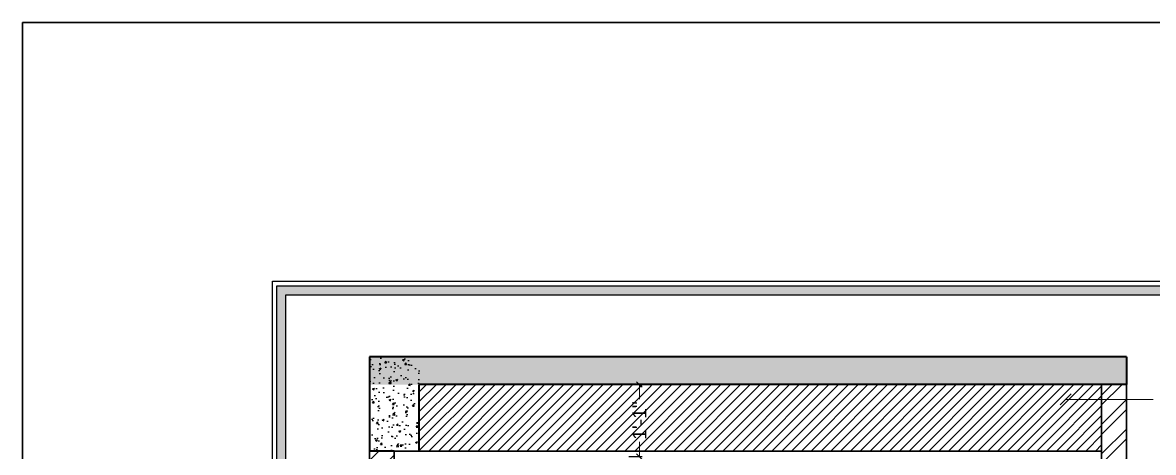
# Model space of a CAD drawing. Header units: millimetres. Extents: x 56222 to 3066687, y -650199 to -121287.
# Drawn here: x 150163.9 to 150367.7, y -182528.3 to -182450.8 of the extents above; entities that cross this region are included whole.
import ezdxf

# ---------------------------------------------------------------- set-up
doc = ezdxf.new("R2010")
doc.units = ezdxf.units.MM
doc.header["$MEASUREMENT"] = 0
doc.header["$PDMODE"] = 35
doc.layers.get('Defpoints').update_dxf_attribs({"color": 220})
for name, color, linetype, lineweight in [('dim05', 1, 'Continuous', 13), ('LABALLING', 1, 'Continuous', 25), ('NAME PLATE', 7, 'Continuous', 25), ('wall', 7, 'Continuous', 30), ('XX~SLAB ( BEAM )~ ( DIM )', 7, 'Continuous', 9)]:
    doc.layers.add(name, color=color, linetype=linetype, lineweight=lineweight)
doc.layers.add('hatch', color=253, linetype='Continuous', lineweight=0, transparency=0.4)
doc.styles.add('Aerial', font='arial.ttf')
doc.styles.add('Arial', font='arial.ttf')
doc.styles.get("Standard").update_dxf_attribs({"font": 'arial.ttf', "height": 6})
doc.dimstyles.new('ISO-25', dxfattribs={"dimtxt": 2.5, "dimasz": 1, "dimexe": 0.5, "dimexo": 1, "dimtad": 0, "dimdec": 1, "dimlunit": 4, "dimtxsty": 'Standard', "dimblk": 'OBLIQUE', "dimcen": 2.5, "dimclrd": 1, "dimclre": 1, "dimclrt": 5, "dimadec": 0, "dimazin": 0, "dimtfac": 1, "dimtdec": 1, "dimtmove": 0, "dimatfit": 3, "dimfxl": 1, "dimlwd": -1, "dimarcsym": 0})
doc.dimstyles.new('NEW ', dxfattribs={"dimtxt": 3, "dimasz": 2, "dimexe": 1, "dimexo": 1, "dimgap": 0.089996, "dimtad": 0, "dimtoh": 1, "dimzin": 3, "dimdsep": 46, "dimlunit": 4, "dimtxsty": 'Aerial', "dimblk": 'OBLIQUE', "dimcen": 0.089996, "dimdle": 1, "dimclrd": 252, "dimclre": 252, "dimclrt": 7, "dimadec": 0, "dimazin": 1, "dimtfac": 1, "dimtdec": 0, "dimtofl": 0, "dimtmove": 1, "dimatfit": 3, "dimldrblk": 'OBLIQUE', "dimfxl": 1, "dimtolj": 1, "dimtzin": 0, "dimlwd": 5, "dimlwe": 5, "dimarcsym": 0})

# ---------------------------------------------------------------- blocks, each defined once
blk = doc.blocks.new('_Oblique')
at = {"layer": 'wall', "color": 0, "lineweight": -2}
blk.add_line((-0.5, -0.5), (0.5, 0.5), dxfattribs=at)
blk = doc.blocks.new('*D1304')
at = {"layer": 'Defpoints', "color": 0, "lineweight": 25, "transparency": 16777216}
for p in [(150271.32, -182516.07), (150272.17, -182529.07), (150275.1, -182529.07)]:
    blk.add_point(p, dxfattribs=at)
at = {"layer": 'dim05', "color": 1, "linetype": 'Continuous', "lineweight": -2, "transparency": 16777216}
for p, q in [((150272.32, -182516.07), (150275.6, -182516.07)), ((150273.17, -182529.07), (150275.6, -182529.07))]:
    blk.add_line(p, q, dxfattribs=at)
at = {"layer": 'dim05', "color": 1, "linetype": 'Continuous', "transparency": 16777216}
for p, q in [((150275.1, -182516.07), (150275.1, -182518.74)), ((150275.1, -182529.07), (150275.1, -182526.4))]:
    blk.add_line(p, q, dxfattribs=at)
at = {"layer": 'dim05', "color": 1, "transparency": 16777216}
for p, rotation in [((150275.1, -182516.07), 90), ((150275.1, -182529.07), 270)]:
    blk.add_blockref('_Oblique', p, dxfattribs=dict(at, rotation=rotation))
at = {"layer": 'dim05', "color": 5, "lineweight": 25, "transparency": 16777216, "insert": (150275.1, -182522.57), "char_height": 2.5, "attachment_point": 5, "rotation": 90, "style": 'Arial'}
blk.add_mtext('1\'-1"', dxfattribs=at)

msp = doc.modelspace()

# ---------------------------------------------------------------- hatches: boundary and pattern name
at = {"layer": 'hatch'}
h = msp.add_hatch(dxfattribs=at)
h.set_pattern_fill('AR-CONC', color=256, scale=0.5)
h.set_pattern_definition([(50, (5354.3142, -4453.3063), (3.586300913, -0.313760675), [0.375, -4.125]), (355, (5354.3142, -4453.3063), (-0.69375667, 3.76096067), [0.3, -3.3]), (100.4514445, (5354.613, -4453.3325), (2.892544234, 3.447199955), [0.31870096, -3.50571056]), (46.1842, (5354.3142, -4452.3063), (5.33620665, -0.8275964), [0.5625, -6.1875]), (96.6356355, (5354.759, -4452.3753), (4.67330973, 4.870593), [0.47805171, -5.2585688]), (351.184164, (5354.314, -4452.3063), (4.67330973, 4.870593), [0.45, -4.95]), (21, (5354.8142, -4452.5563), (2.98453526, -2.013094453), [0.375, -4.125]), (326, (5354.8142, -4452.5563), (1.21657666, 3.625750225), [0.3, -3.3]), (71.4514447, (5355.063, -4452.724), (4.201111884, 1.612655764), [0.31870095, -3.50571056]), (37.5, (5354.3142, -4453.3063), (0.0607992766, 1.664469269), [0, -3.26, 0, -3.35, 0, -3.3125]), (7.5, (5354.3142, -4453.3063), (1.315347687, 1.97205856), [0, -1.91, 0, -3.185, 0, -1.2625]), (327.5, (5353.1992, -4453.3063), (2.669112181, -0.112774359), [0, -1.25, 0, -3.9, 0, -5.175]), (317.5, (5352.6992, -4453.3063), (2.915930847, 0.500524912), [0, -1.625, 0, -2.59, 0, -3.675])])
h.paths.add_polyline_path([(150362.917, -182516.067), (150362.917, -182511.067), (150226.417, -182511.067), (150226.417, -182516.067)])
at = {"layer": 'hatch', "linetype": 'Continuous', "lineweight": 25}
h = msp.add_hatch(dxfattribs=at)
h.set_pattern_fill('AR-CONC', color=256, scale=0.5)
h.set_pattern_definition([(50, (613.842, 312.3546), (3.586300913, -0.313760675), [0.375, -4.125]), (355, (613.842, 312.3546), (-0.69375667, 3.76096067), [0.3, -3.3]), (100.4514445, (614.141, 312.3284), (2.892544234, 3.447199955), [0.31870096, -3.50571056]), (46.1842, (613.842, 313.3546), (5.33620665, -0.8275964), [0.5625, -6.1875]), (96.6356355, (614.287, 313.2856), (4.67330973, 4.870593), [0.47805171, -5.2585688]), (351.184164, (613.842, 313.3546), (4.67330973, 4.870593), [0.45, -4.95]), (21, (614.342, 313.1046), (2.98453526, -2.013094453), [0.375, -4.125]), (326, (614.342, 313.1046), (1.21657666, 3.625750225), [0.3, -3.3]), (71.4514447, (614.5908, 312.937), (4.201111884, 1.612655764), [0.31870095, -3.50571056]), (37.5, (613.8421, 312.3546), (0.0607992766, 1.664469269), [0, -3.26, 0, -3.35, 0, -3.3125]), (7.5, (613.8421, 312.3546), (1.315347687, 1.97205856), [0, -1.91, 0, -3.185, 0, -1.2625]), (327.5, (612.7271, 312.3546), (2.669112181, -0.112774359), [0, -1.25, 0, -3.9, 0, -5.175]), (317.5, (612.227, 312.3546), (2.915930847, 0.500524912), [0, -1.625, 0, -2.59, 0, -3.675])])
h.paths.add_polyline_path([(150235.417, -182516.067), (150235.415, -182516.067), (150235.415, -182511.067), (150226.417, -182511.067), (150226.417, -182528.067), (150235.417, -182528.067)])
at = {"layer": 'hatch', "ltscale": 10}
h = msp.add_hatch(dxfattribs=at)
h.set_pattern_fill('ANSI32', color=256, scale=10, style=0)
h.set_pattern_definition([(45, (5354.3142, -4450.3063), (-2.65165043, 2.65165043), []), (45, (5356.082, -4450.3063), (-2.65165043, 2.65165043), [])])
h.paths.add_polyline_path([(150230.917, -182528.067), (150226.417, -182528.067), (150226.417, -182640.067), (150230.917, -182640.067)])
h.paths.add_polyline_path([(150358.417, -182640.067), (150362.917, -182640.067), (150362.917, -182516.067), (150358.417, -182516.067)])
at = {"layer": 'hatch', "linetype": 'Continuous', "lineweight": 25}
h = msp.add_hatch(dxfattribs=at)
h.set_pattern_fill('ANSI31', color=6, scale=10)
h.set_pattern_definition([(45, (636.5577, -394.7849), (-0.8838834765, 0.8838834765), [])])
h.paths.add_polyline_path([(150358.417, -182516.067), (150235.417, -182516.067), (150235.417, -182528.067), (150358.417, -182528.067)])
h.paths.add_polyline_path([(150277.675, -182516.286), (150277.693, -182516.341), (150272.541, -182516.341), (150272.524, -182516.286)], flags=16)
at = {"layer": 'NAME PLATE', "true_color": 0xd39e00}
h = msp.add_hatch(color=42, dxfattribs=at)
h.paths.add_polyline_path([(150209.759, -182498.255), (150209.759, -182659.866), (150439.36, -182659.866), (150439.36, -182498.255)])
h.paths.add_polyline_path([(150211.37, -182499.867), (150437.749, -182499.867), (150437.749, -182658.255), (150211.37, -182658.255)], flags=16)

# ---------------------------------------------------------------- linework, layer by layer
at = {"color": 6, "lineweight": 30}
msp.add_line((150358.417, -182528.067), (150230.917, -182528.067), dxfattribs=at)
at = {"layer": 'dim05', "color": 1, "lineweight": 35}
for p, q in [((150362.917, -182511.067), (150226.417, -182511.067)), ((150226.417, -182511.067), (150226.417, -182528.067)), ((150362.917, -182511.067), (150362.917, -182516.067)), ((150362.917, -182516.067), (150235.417, -182516.067)), ((150235.417, -182528.067), (150235.417, -182516.067)), ((150230.917, -182528.067), (150226.417, -182528.067))]:
    msp.add_line(p, q, dxfattribs=at)
at = {"layer": 'NAME PLATE', "color": 42, "true_color": 0xd39e00}
for points in [[(150208.953, -182497.45), (150440.166, -182497.45), (150440.166, -182660.672), (150208.953, -182660.672)], [(150209.759, -182498.255), (150439.36, -182498.255), (150439.36, -182659.866), (150209.759, -182659.866)], [(150211.37, -182499.867), (150437.749, -182499.867), (150437.749, -182658.255), (150211.37, -182658.255)]]:
    msp.add_lwpolyline(points, close=True, dxfattribs=at)
at = {"layer": 'wall', "lineweight": 30}
for p, q in [((150358.417, -182640.067), (150358.417, -182516.067)), ((150362.917, -182516.067), (150362.917, -182640.067)), ((150226.417, -182640.067), (150226.417, -182528.067)), ((150230.917, -182640.067), (150230.917, -182528.067))]:
    msp.add_line(p, q, dxfattribs=at)
at = {"layer": 'XX~SLAB ( BEAM )~ ( DIM )', "color": 85, "lineweight": 30, "true_color": 0x58ba48}
msp.add_lwpolyline([(150163.914, -182450.771), (150514.418, -182450.771), (150514.418, -183657.613), (150163.914, -183657.613)], close=True, dxfattribs=at)

# ---------------------------------------------------------------- dimensions: what is measured, and where the dimension line sits
at = {"layer": 'dim05', "color": 27, "lineweight": 25, "true_color": 0x7d5120}
dim = msp.add_linear_dim(base=(150275.099, -182529.067), p1=(150271.316, -182516.067), p2=(150272.166, -182529.067), angle=90, dimstyle='ISO-25', override={"dimdec": 0, "dimtxsty": 'Arial', "dimtmove": 1}, dxfattribs=at)
dim.commit()
dim.dimension.update_dxf_attribs({"geometry": '*D1304', "text_midpoint": (150275.099, -182522.567)})

# ---------------------------------------------------------------- leaders
at = {"layer": 'LABALLING', "lineweight": 5, "ltscale": 2}
msp.add_leader([(150351.938, -182518.753), (150367.679, -182518.753)], dimstyle='NEW ', override={"dimexe": 7, "dimexo": 7, "dimclrd": 1, "dimfxl": 200, "dimfxlon": 1, "dimarcsym": 2}, dxfattribs=at)

doc.saveas('drawing.dxf')
